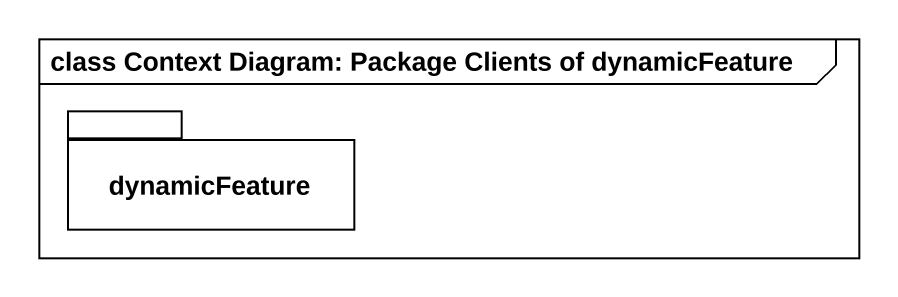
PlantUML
@startuml
mainframe class Context Diagram: Package Clients of dynamicFeature
package dynamicFeature {
}
@enduml
